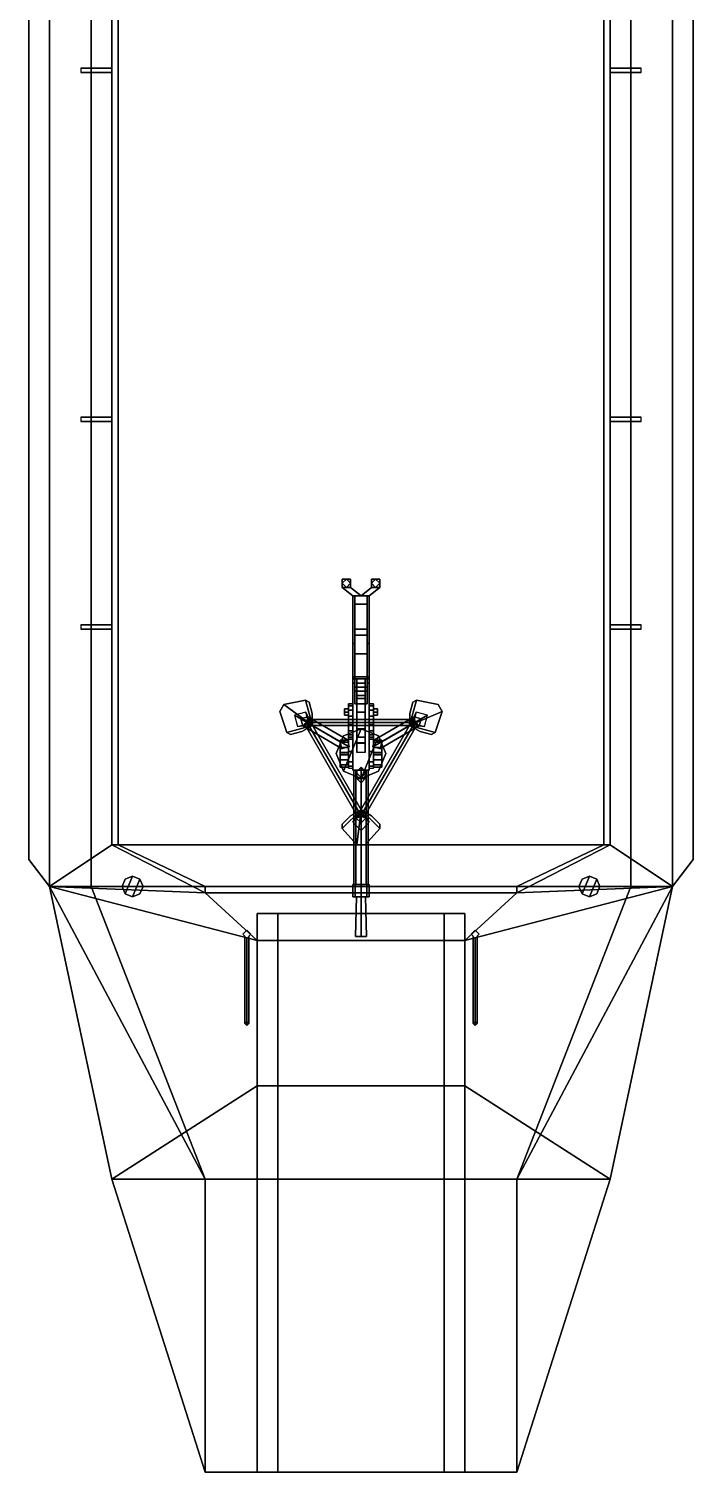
# Model space of a CAD drawing. Header units: millimetres. Extents: x -1.6 to 3, y -7.2 to 14.
# Drawn here: x -1.6 to 1.6, y -7.25 to -0.3 of the extents above; entities that cross this region are included whole.
import ezdxf

# ---------------------------------------------------------------- set-up
doc = ezdxf.new("R2010")
doc.units = ezdxf.units.MM
for name, color, linetype in [('gun', 1, 'Continuous'), ('ladder', 6, 'Continuous'), ('turret', 2, 'Continuous')]:
    doc.layers.add(name, color=color, linetype=linetype)

msp = doc.modelspace()

# ---------------------------------------------------------------- linework, layer by layer
for points in [[(-1.5, 7.25), (-1.5, -4.43), (-1.5, -4.43, 0.4), (-1.5, 6.5, 0.4)], [(-1.3, 7.1, -0.55), (-1.3, -4.43, -0.55), (-1.5, -4.43), (-1.5, 7.25)], [(-1.5, 6.5, 0.6), (-1.5, -4.43, 0.6), (-1.5, -4.43, 1), (-1.5, 7.25, 1)], [(1.5, -4.43), (1.3, -4.43, -0.55), (1.3, 7.1, -0.55), (1.5, 7.25)], [(1.5, -4.43, 1), (1.5, -4.43, 0.6), (1.5, 6.5, 0.6), (1.5, 7.25, 1)], [(1.5, -4.43, 0.4), (1.5, -4.43), (1.5, 7.25), (1.5, 6.5, 0.4)], [(1.3, 7.1, -0.55), (1.3, -4.43, -0.55), (-1.3, -4.43, -0.55), (-1.3, 7.1, -0.55)], [(-1.6, -4.3, 0.4), (-1.6, 6.4, 0.4), (-1.5, 6.5, 0.4), (-1.5, -4.43, 0.4)], [(-1.5, -4.43, 0.6), (-1.5, 6.5, 0.6), (-1.6, 6.4, 0.6), (-1.6, -4.3, 0.6)], [(1.6, -4.3, 0.6), (1.6, 6.4, 0.6), (1.5, 6.5, 0.6), (1.5, -4.43, 0.6)], [(1.5, -4.43, 0.4), (1.5, 6.5, 0.4), (1.6, 6.4, 0.4), (1.6, -4.3, 0.4)], [(-1.6, 6.4, 0.6), (-1.6, 6.4, 0.4), (-1.6, -4.3, 0.4), (-1.6, -4.3, 0.6)], [(1.6, 6.4, 0.4), (1.6, 6.4, 0.6), (1.6, -4.3, 0.6), (1.6, -4.3, 0.4)], [(-1.5, 4.15, 1), (-1.5, -4.43, 1), (-1.2, -4.23, 1), (-1.2, 4.15, 1)], [(-1.2, 4.15, 1.2), (-1.2, -4.23, 1.2), (-1.17, -4.23, 1.2), (-1.17, 4.15, 1.2)], [(-1.2, 4.15, 1), (-1.2, -4.23, 1), (-1.2, -4.23, 1.2), (-1.2, 4.15, 1.2)], [(-1.17, -4.23, 1.2), (-1.17, -4.23, 0.05), (-1.17, 4.15, 0.05), (-1.17, 4.15, 1.2)], [(-1.17, -4.23, 0.05), (1.17, -4.23, 0.05), (1.17, 4.15, 0.05), (-1.17, 4.15, 0.05)], [(1.17, 4.15, 1.2), (1.17, -4.23, 1.2), (1.2, -4.23, 1.2), (1.2, 4.15, 1.2)], [(1.17, 4.15, 0.05), (1.17, -4.23, 0.05), (1.17, -4.23, 1.2), (1.17, 4.15, 1.2)], [(1.2, 4.15, 1), (1.2, -4.23, 1), (1.5, -4.43, 1), (1.5, 4.15, 1)], [(1.2, -4.23, 1.2), (1.2, -4.23, 1), (1.2, 4.15, 1), (1.2, 4.15, 1.2)], [(-1.2, -0.49, 1.16), (-1.2, -0.49, 1), (-1.35, -0.49, 1), (-1.2, -0.49, 1.16)], [(-1.2, -0.49, 1.16), (-1.35, -0.49, 1), (-1.35, -0.51, 1), (-1.2, -0.51, 1.16)], [(-1.2, -0.51, 1.16), (-1.35, -0.51, 1), (-1.2, -0.51, 1), (-1.2, -0.51, 1.16)], [(1.2, -0.51, 1.16), (1.35, -0.51, 1), (1.35, -0.49, 1), (1.2, -0.49, 1.16)], [(1.2, -0.49, 1.16), (1.35, -0.49, 1), (1.2, -0.49, 1), (1.2, -0.49, 1.16)], [(1.2, -0.51, 1.16), (1.2, -0.51, 1), (1.35, -0.51, 1), (1.2, -0.51, 1.16)], [(-1.2, -2.17, 1.16), (-1.35, -2.17, 1), (-1.35, -2.19, 1), (-1.2, -2.19, 1.16)], [(-1.2, -2.17, 1.16), (-1.2, -2.17, 1), (-1.35, -2.17, 1), (-1.2, -2.17, 1.16)], [(-1.2, -2.19, 1.16), (-1.35, -2.19, 1), (-1.2, -2.19, 1), (-1.2, -2.19, 1.16)], [(1.2, -2.17, 1.16), (1.35, -2.17, 1), (1.2, -2.17, 1), (1.2, -2.17, 1.16)], [(1.2, -2.19, 1.16), (1.35, -2.19, 1), (1.35, -2.17, 1), (1.2, -2.17, 1.16)], [(1.2, -2.19, 1.16), (1.2, -2.19, 1), (1.35, -2.19, 1), (1.2, -2.19, 1.16)], [(-1.2, -3.17, 1.16), (-1.35, -3.17, 1), (-1.35, -3.19, 1), (-1.2, -3.19, 1.16)], [(-1.2, -3.17, 1.16), (-1.2, -3.17, 1), (-1.35, -3.17, 1), (-1.2, -3.17, 1.16)], [(-1.2, -3.19, 1.16), (-1.35, -3.19, 1), (-1.2, -3.19, 1), (-1.2, -3.19, 1.16)], [(1.2, -3.17, 1.16), (1.35, -3.17, 1), (1.2, -3.17, 1), (1.2, -3.17, 1.16)], [(1.2, -3.19, 1.16), (1.35, -3.19, 1), (1.35, -3.17, 1), (1.2, -3.17, 1.16)], [(1.2, -3.19, 1.16), (1.2, -3.19, 1), (1.35, -3.19, 1), (1.2, -3.19, 1.16)], [(-0.3711, -3.5527, 0.07), (-0.2338, -3.655, 0.07), (-0.2668, -3.5321, 0.07), (-0.3711, -3.5527, 0.07)], [(-0.3711, -3.5527, 0.07), (-0.2668, -3.5321, 0.07), (-0.2668, -3.5321, 0.05), (-0.3711, -3.5527, 0.05)], [(-0.2668, -3.5321, 0.07), (-0.2494, -3.5421, 0.07), (-0.2494, -3.5421, 0.05), (-0.2668, -3.5321, 0.05)], [(-0.2338, -3.655, 0.07), (-0.2348, -3.5967, 0.07), (-0.2494, -3.5421, 0.07), (-0.2668, -3.5321, 0.07)], [(-0.2494, -3.5421, 0.07), (-0.2348, -3.5967, 0.07), (-0.2348, -3.5967, 0.05), (-0.2494, -3.5421, 0.05)], [(0.2668, -3.5321, 0.07), (0.2338, -3.655, 0.07), (0.3911, -3.5873, 0.07), (0.3711, -3.5527, 0.07)], [(0.2494, -3.5421, 0.07), (0.2348, -3.5967, 0.07), (0.2338, -3.655, 0.07), (0.2668, -3.5321, 0.07)], [(0.2494, -3.5421, 0.05), (0.2348, -3.5967, 0.05), (0.2348, -3.5967, 0.07), (0.2494, -3.5421, 0.07)], [(0.2668, -3.5321, 0.05), (0.2494, -3.5421, 0.05), (0.2494, -3.5421, 0.07), (0.2668, -3.5321, 0.07)], [(0.3711, -3.5527, 0.05), (0.2668, -3.5321, 0.05), (0.2668, -3.5321, 0.07), (0.3711, -3.5527, 0.07)], [(-0.3911, -3.5873, 0.07), (-0.3711, -3.5527, 0.07), (-0.3711, -3.5527, 0.05), (-0.3911, -3.5873, 0.05)], [(-0.3568, -3.6879, 0.07), (-0.2338, -3.655, 0.07), (-0.3711, -3.5527, 0.07), (-0.3911, -3.5873, 0.07)], [(-0.3911, -3.5873, 0.05), (-0.3568, -3.6879, 0.05), (-0.3568, -3.6879, 0.07), (-0.3911, -3.5873, 0.07)], [(-0.2894, -3.6229, 0.1665), (-0.256, -3.6133, 0.16), (-0.2658, -3.5904, 0.07), (-0.3204, -3.605, 0.07)], [(-0.281, -3.6567, 0.16), (-0.2894, -3.6229, 0.1665), (-0.3204, -3.605, 0.07), (-0.3058, -3.6596, 0.07)], [(-0.256, -3.6133, 0.16), (-0.2894, -3.6229, 0.1665), (-0.0996, -3.7325, 0.83), (-0.0654, -3.7233, 0.83)], [(-0.256, -3.6133, 0.16), (-0.2476, -3.6471, 0.1535), (-0.2511, -3.645, 0.07), (-0.2658, -3.5904, 0.07)], [(-0.2476, -3.6471, 0.1535), (-0.256, -3.6133, 0.16), (-0.0654, -3.7233, 0.83), (-0.0563, -3.7575, 0.83)], [(-0.2338, -3.655, 0.05), (-0.2348, -3.5967, 0.05), (-0.2348, -3.5967, 0.07), (-0.2338, -3.655, 0.07)], [(0.256, -3.6133, 0.16), (0.2476, -3.6471, 0.1535), (0.0563, -3.7575, 0.83), (0.0654, -3.7233, 0.83)], [(0.2894, -3.6229, 0.1665), (0.256, -3.6133, 0.16), (0.0654, -3.7233, 0.83), (0.0996, -3.7325, 0.83)], [(0.3911, -3.5873, 0.07), (0.2338, -3.655, 0.07), (0.3568, -3.6879, 0.07), (0.3911, -3.5873, 0.07)], [(0.2338, -3.655, 0.07), (0.2348, -3.5967, 0.07), (0.2348, -3.5967, 0.05), (0.2338, -3.655, 0.05)], [(0.2476, -3.6471, 0.1535), (0.256, -3.6133, 0.16), (0.2658, -3.5904, 0.07), (0.2511, -3.645, 0.07)], [(0.256, -3.6133, 0.16), (0.2894, -3.6229, 0.1665), (0.3204, -3.605, 0.07), (0.2658, -3.5904, 0.07)], [(0.2894, -3.6229, 0.1665), (0.281, -3.6567, 0.16), (0.3058, -3.6596, 0.07), (0.3204, -3.605, 0.07)], [(0.3911, -3.5873, 0.07), (0.3568, -3.6879, 0.07), (0.3568, -3.6879, 0.05), (0.3911, -3.5873, 0.05)], [(0.3711, -3.5527, 0.07), (0.3911, -3.5873, 0.07), (0.3911, -3.5873, 0.05), (0.3711, -3.5527, 0.05)], [(-0.3394, -3.6979, 0.07), (-0.2848, -3.6833, 0.07), (-0.2338, -3.655, 0.07), (-0.3568, -3.6879, 0.07)], [(-0.3394, -3.6979, 0.05), (-0.2848, -3.6833, 0.05), (-0.2848, -3.6833, 0.07), (-0.3394, -3.6979, 0.07)], [(-0.2476, -3.6471, 0.1535), (-0.281, -3.6567, 0.16), (-0.3058, -3.6596, 0.07), (-0.2511, -3.645, 0.07)], [(-0.2894, -3.6229, 0.1665), (-0.281, -3.6567, 0.16), (-0.0904, -3.7667, 0.83), (-0.0996, -3.7325, 0.83)], [(-0.2338, -3.655, 0.07), (-0.2848, -3.6833, 0.07), (-0.2848, -3.6833, 0.05), (-0.2338, -3.655, 0.05)], [(-0.281, -3.6567, 0.16), (-0.2476, -3.6471, 0.1535), (-0.0563, -3.7575, 0.83), (-0.0904, -3.7667, 0.83)], [(0.0001, -4.0902, 0.155), (-0.0129, -4.0977, 0.17), (-0.2729, -3.6473, 0.17), (-0.2599, -3.6398, 0.155)], [(-0.0129, -4.0977, 0.17), (0.0001, -4.0902, 0.185), (-0.2599, -3.6398, 0.185), (-0.2729, -3.6473, 0.17)], [(-0.26, -3.625, 0.17), (-0.26, -3.64, 0.185), (0.26, -3.64, 0.185), (0.26, -3.625, 0.17)], [(-0.26, -3.64, 0.155), (-0.26, -3.625, 0.17), (0.26, -3.625, 0.17), (0.26, -3.64, 0.155)], [(-0.26, -3.64, 0.185), (-0.26, -3.655, 0.17), (0.26, -3.655, 0.17), (0.26, -3.64, 0.185)], [(-0.26, -3.655, 0.17), (-0.26, -3.64, 0.155), (0.26, -3.64, 0.155), (0.26, -3.655, 0.17)], [(0.0131, -4.0827, 0.17), (0.0001, -4.0902, 0.155), (-0.2599, -3.6398, 0.155), (-0.2469, -3.6323, 0.17)], [(0.0001, -4.0902, 0.185), (0.0131, -4.0827, 0.17), (-0.2469, -3.6323, 0.17), (-0.2599, -3.6398, 0.185)], [(0.2469, -3.6323, 0.17), (0.2599, -3.6398, 0.155), (-0.0001, -4.0902, 0.155), (-0.0131, -4.0827, 0.17)], [(0.2599, -3.6398, 0.185), (0.2469, -3.6323, 0.17), (-0.0131, -4.0827, 0.17), (-0.0001, -4.0902, 0.185)], [(0.2599, -3.6398, 0.155), (0.2729, -3.6473, 0.17), (0.0129, -4.0977, 0.17), (-0.0001, -4.0902, 0.155)], [(0.2729, -3.6473, 0.17), (0.2599, -3.6398, 0.185), (-0.0001, -4.0902, 0.185), (0.0129, -4.0977, 0.17)], [(0.2476, -3.6471, 0.1535), (0.281, -3.6567, 0.16), (0.0904, -3.7667, 0.83), (0.0563, -3.7575, 0.83)], [(0.281, -3.6567, 0.16), (0.2894, -3.6229, 0.1665), (0.0996, -3.7325, 0.83), (0.0904, -3.7667, 0.83)], [(0.2338, -3.655, 0.05), (0.2848, -3.6833, 0.05), (0.2848, -3.6833, 0.07), (0.2338, -3.655, 0.07)], [(0.2338, -3.655, 0.07), (0.2848, -3.6833, 0.07), (0.3394, -3.6979, 0.07), (0.3568, -3.6879, 0.07)], [(0.281, -3.6567, 0.16), (0.2476, -3.6471, 0.1535), (0.2511, -3.645, 0.07), (0.3058, -3.6596, 0.07)], [(0.3394, -3.6979, 0.07), (0.2848, -3.6833, 0.07), (0.2848, -3.6833, 0.05), (0.3394, -3.6979, 0.05)], [(-0.3568, -3.6879, 0.05), (-0.3394, -3.6979, 0.05), (-0.3394, -3.6979, 0.07), (-0.3568, -3.6879, 0.07)], [(0.3568, -3.6879, 0.07), (0.3394, -3.6979, 0.07), (0.3394, -3.6979, 0.05), (0.3568, -3.6879, 0.05)], [(0, -4.0759, 0.1535), (-0.025, -4.1, 0.16), (-0.025, -3.88, 0.83), (0, -3.855, 0.83)], [(-0.025, -4.1, 0.16), (0, -4.1241, 0.1665), (0, -3.905, 0.83), (-0.025, -3.88, 0.83)], [(0.025, -4.1, 0.16), (0, -4.0759, 0.1535), (0, -3.855, 0.83), (0.025, -3.88, 0.83)], [(0, -4.1241, 0.1665), (0.025, -4.1, 0.16), (0.025, -3.88, 0.83), (0, -3.905, 0.83)], [(0, -4.06, 0.07), (-0.05, -4.09, 0.07), (-0.09, -4.13, 0.07), (-0.09, -4.15, 0.07)], [(-0.02, -4.23, 0.07), (0, -4.06, 0.07), (-0.09, -4.15, 0.07), (-0.02, -4.23, 0.07)], [(-0.09, -4.13, 0.07), (-0.05, -4.09, 0.07), (-0.05, -4.09, 0.05), (-0.09, -4.13, 0.05)], [(0, -4.06, 0.05), (-0.05, -4.09, 0.05), (-0.05, -4.09, 0.07), (0, -4.06, 0.07)], [(-0.025, -4.1, 0.16), (0, -4.0759, 0.1535), (0, -4.08, 0.07), (-0.04, -4.12, 0.07)], [(0, -4.1241, 0.1665), (-0.025, -4.1, 0.16), (-0.04, -4.12, 0.07), (0, -4.16, 0.07)], [(0.09, -4.15, 0.07), (0, -4.06, 0.07), (-0.02, -4.23, 0.07), (0.02, -4.23, 0.07)], [(0.09, -4.13, 0.07), (0.05, -4.09, 0.07), (0, -4.06, 0.07), (0.09, -4.15, 0.07)], [(0, -4.06, 0.07), (0.05, -4.09, 0.07), (0.05, -4.09, 0.05), (0, -4.06, 0.05)], [(0, -4.0759, 0.1535), (0.025, -4.1, 0.16), (0.04, -4.12, 0.07), (0, -4.08, 0.07)], [(0.025, -4.1, 0.16), (0, -4.1241, 0.1665), (0, -4.16, 0.07), (0.04, -4.12, 0.07)], [(0.09, -4.13, 0.05), (0.05, -4.09, 0.05), (0.05, -4.09, 0.07), (0.09, -4.13, 0.07)], [(-0.09, -4.15, 0.07), (-0.09, -4.13, 0.07), (-0.09, -4.13, 0.05), (-0.09, -4.15, 0.05)], [(-0.02, -4.23, 0.07), (-0.09, -4.15, 0.07), (-0.09, -4.15, 0.05), (-0.02, -4.23, 0.05)], [(0.02, -4.23, 0.05), (0.09, -4.15, 0.05), (0.09, -4.15, 0.07), (0.02, -4.23, 0.07)], [(0.09, -4.15, 0.05), (0.09, -4.13, 0.05), (0.09, -4.13, 0.07), (0.09, -4.15, 0.07)], [(-0.75, -4.46, 1), (-0.75, -4.46, 1), (-1.2, -4.23, 1), (-1.5, -4.43, 1)], [(-1.2, -4.23, 1.2), (-0.75, -4.46, 1.2), (-0.75, -4.43, 1.2), (-1.17, -4.23, 1.2)], [(-1.2, -4.23, 1), (-0.75, -4.46, 1), (-0.75, -4.46, 1.2), (-1.2, -4.23, 1.2)], [(-0.75, -4.43, 1.2), (-0.75, -4.43, 0.05), (-1.17, -4.23, 0.05), (-1.17, -4.23, 1.2)], [(-0.75, -4.43, 0.05), (0.75, -4.43, 0.05), (1.17, -4.23, 0.05), (-1.17, -4.23, 0.05)], [(0.02, -4.23, 0.07), (-0.02, -4.23, 0.07), (-0.02, -4.23, 0.05), (0.02, -4.23, 0.05)], [(0.75, -4.46, 1.2), (1.2, -4.23, 1.2), (1.17, -4.23, 1.2), (0.75, -4.43, 1.2)], [(1.17, -4.23, 1.2), (1.17, -4.23, 0.05), (0.75, -4.43, 0.05), (0.75, -4.43, 1.2)], [(0.75, -4.46, 1), (1.2, -4.23, 1), (1.2, -4.23, 1.2), (0.75, -4.46, 1.2)], [(0.75, -4.46, 1), (0.75, -4.46, 1), (1.5, -4.43, 1), (1.2, -4.23, 1)], [(-1.6, -4.3, 0.6), (-1.6, -4.3, 0.4), (-1.5, -4.43, 0.4), (-1.5, -4.43, 0.6)], [(1.6, -4.3, 0.4), (1.6, -4.3, 0.6), (1.5, -4.43, 0.6), (1.5, -4.43, 0.4)], [(-1.5, -4.43), (-1.2, -5.84, 0.9), (-1.2, -5.84, 0.9), (-1.5, -4.43, 0.9)], [(-1.5, -4.43, 0.9), (-1.2, -5.84, 0.9), (-1.2, -5.84, 1), (-1.5, -4.43, 1)], [(-1.5, -4.43), (-1.3, -4.43, -0.55), (-1.3, -4.43, -0.55), (-0.75, -5.84)], [(-1.5, -4.43), (-0.75, -5.84), (-0.75, -5.84), (-1.2, -5.84, 0.9)], [(-1.5, -4.43, 1), (-1.2, -5.84, 1), (-0.5, -5.39, 1), (-0.5, -4.69, 1)], [(-0.5, -4.69, 1), (-0.5, -4.69, 1), (-0.75, -4.46, 1), (-1.5, -4.43, 1)], [(-0.75, -5.84), (-1.3, -4.43, -0.55), (1.3, -4.43, -0.55), (0.75, -5.84)], [(-1.1354, -4.4654, 1.2), (-1.1, -4.38, 1.2), (-1.1354, -4.3946, 1.2), (-1.15, -4.43, 1.2)], [(-1.1354, -4.3946, 1), (-1.15, -4.43, 1), (-1.15, -4.43, 1.2), (-1.1354, -4.3946, 1.2)], [(-1.15, -4.43, 1), (-1.1354, -4.4654, 1), (-1.1354, -4.4654, 1.2), (-1.15, -4.43, 1.2)], [(-1.1, -4.48, 1.2), (-1.0646, -4.3946, 1.2), (-1.1, -4.38, 1.2), (-1.1354, -4.4654, 1.2)], [(-1.1, -4.38, 1), (-1.1354, -4.3946, 1), (-1.1354, -4.3946, 1.2), (-1.1, -4.38, 1.2)], [(-1.0646, -4.3946, 1), (-1.1, -4.38, 1), (-1.1, -4.38, 1.2), (-1.0646, -4.3946, 1.2)], [(-1.0646, -4.4654, 1.2), (-1.05, -4.43, 1.2), (-1.0646, -4.3946, 1.2), (-1.1, -4.48, 1.2)], [(-1.05, -4.43, 1), (-1.0646, -4.3946, 1), (-1.0646, -4.3946, 1.2), (-1.05, -4.43, 1.2)], [(-1.0646, -4.4654, 1), (-1.05, -4.43, 1), (-1.05, -4.43, 1.2), (-1.0646, -4.4654, 1.2)], [(0.75, -4.43, 1.2), (0.75, -4.43, 0.05), (-0.75, -4.43, 0.05), (-0.75, -4.43, 1.2)], [(-0.75, -4.46, 1.2), (0.75, -4.46, 1.2), (0.75, -4.43, 1.2), (-0.75, -4.43, 1.2)], [(0.5, -5.39, 1), (1.2, -5.84, 1), (1.5, -4.43, 1), (0.5, -4.69, 1)], [(0.5, -4.69, 1), (0.5, -4.69, 1), (1.5, -4.43, 1), (0.75, -4.46, 1)], [(1.3, -4.43, -0.55), (1.3, -4.43, -0.55), (1.5, -4.43), (0.75, -5.84)], [(1.2, -5.84, 0.9), (1.2, -5.84, 0.9), (0.75, -5.84), (1.5, -4.43)], [(1.0646, -4.4654, 1.2), (1.1, -4.38, 1.2), (1.0646, -4.3946, 1.2), (1.05, -4.43, 1.2)], [(1.0646, -4.3946, 1), (1.05, -4.43, 1), (1.05, -4.43, 1.2), (1.0646, -4.3946, 1.2)], [(1.05, -4.43, 1), (1.0646, -4.4654, 1), (1.0646, -4.4654, 1.2), (1.05, -4.43, 1.2)], [(1.1, -4.38, 1), (1.0646, -4.3946, 1), (1.0646, -4.3946, 1.2), (1.1, -4.38, 1.2)], [(1.1, -4.48, 1.2), (1.1354, -4.3946, 1.2), (1.1, -4.38, 1.2), (1.0646, -4.4654, 1.2)], [(1.1354, -4.3946, 1), (1.1, -4.38, 1), (1.1, -4.38, 1.2), (1.1354, -4.3946, 1.2)], [(1.1354, -4.4654, 1.2), (1.15, -4.43, 1.2), (1.1354, -4.3946, 1.2), (1.1, -4.48, 1.2)], [(1.15, -4.43, 1), (1.1354, -4.3946, 1), (1.1354, -4.3946, 1.2), (1.15, -4.43, 1.2)], [(1.1354, -4.4654, 1), (1.15, -4.43, 1), (1.15, -4.43, 1.2), (1.1354, -4.4654, 1.2)], [(1.2, -5.84, 0.9), (1.2, -5.84, 0.9), (1.5, -4.43), (1.5, -4.43, 0.9)], [(1.2, -5.84, 1), (1.2, -5.84, 0.9), (1.5, -4.43, 0.9), (1.5, -4.43, 1)], [(-1.1354, -4.4654, 1), (-1.1, -4.48, 1), (-1.1, -4.48, 1.2), (-1.1354, -4.4654, 1.2)], [(-1.1, -4.48, 1), (-1.0646, -4.4654, 1), (-1.0646, -4.4654, 1.2), (-1.1, -4.48, 1.2)], [(-0.75, -4.46, 1), (0.75, -4.46, 1), (0.75, -4.46, 1.2), (-0.75, -4.46, 1.2)], [(-0.5, -4.69, 1), (0.5, -4.69, 1), (0.75, -4.46, 1), (-0.75, -4.46, 1)], [(1.0646, -4.4654, 1), (1.1, -4.48, 1), (1.1, -4.48, 1.2), (1.0646, -4.4654, 1.2)], [(1.1, -4.48, 1), (1.1354, -4.4654, 1), (1.1354, -4.4654, 1.2), (1.1, -4.48, 1.2)], [(-0.55, -4.64, 1), (-0.57, -4.66, 1), (-0.57, -4.66, 2), (-0.55, -4.64, 2)], [(-0.55, -4.68, 2), (-0.53, -4.66, 2), (-0.55, -4.64, 2), (-0.57, -4.66, 2)], [(-0.53, -4.66, 1), (-0.55, -4.64, 1), (-0.55, -4.64, 2), (-0.53, -4.66, 2)], [(0.55, -4.64, 1), (0.53, -4.66, 1), (0.53, -4.66, 2), (0.55, -4.64, 2)], [(0.55, -4.68, 2), (0.57, -4.66, 2), (0.55, -4.64, 2), (0.53, -4.66, 2)], [(0.57, -4.66, 1), (0.55, -4.64, 1), (0.55, -4.64, 2), (0.57, -4.66, 2)], [(-0.57, -4.66, 1), (-0.55, -4.68, 1), (-0.55, -4.68, 2), (-0.57, -4.66, 2)], [(-0.56, -5.09, 1), (-0.55, -5.1, 1), (-0.55, -4.68, 1.99), (-0.56, -4.67, 1.98)], [(-0.55, -5.08, 1), (-0.56, -5.09, 1), (-0.56, -4.67, 1.98), (-0.55, -4.68, 1.97)], [(-0.55, -4.68, 1), (-0.53, -4.66, 1), (-0.53, -4.66, 2), (-0.55, -4.68, 2)], [(-0.55, -5.1, 1), (-0.54, -5.09, 1), (-0.54, -4.67, 1.98), (-0.55, -4.68, 1.99)], [(-0.54, -5.09, 1), (-0.55, -5.08, 1), (-0.55, -4.68, 1.97), (-0.54, -4.67, 1.98)], [(-0.5, -4.69, 1), (-0.5, -5.39, 1), (-0.5, -5.39, 1.05), (-0.5, -4.69, 1.05)], [(-0.5, -4.69, 1.05), (-0.5, -5.39, 1.05), (0.5, -5.39, 1.05), (0.5, -4.69, 1.05)], [(0.5, -4.69, 1.05), (0.5, -4.69, 1), (-0.5, -4.69, 1), (-0.5, -4.69, 1.05)], [(0.5, -5.39, 1.05), (0.5, -5.39, 1), (0.5, -4.69, 1), (0.5, -4.69, 1.05)], [(0.53, -4.66, 1), (0.55, -4.68, 1), (0.55, -4.68, 2), (0.53, -4.66, 2)], [(0.55, -5.08, 1), (0.54, -5.09, 1), (0.54, -4.67, 1.98), (0.55, -4.68, 1.97)], [(0.54, -5.09, 1), (0.55, -5.1, 1), (0.55, -4.68, 1.99), (0.54, -4.67, 1.98)], [(0.55, -4.68, 1), (0.57, -4.66, 1), (0.57, -4.66, 2), (0.55, -4.68, 2)], [(0.56, -5.09, 1), (0.55, -5.08, 1), (0.55, -4.68, 1.97), (0.56, -4.67, 1.98)], [(0.55, -5.1, 1), (0.56, -5.09, 1), (0.56, -4.67, 1.98), (0.55, -4.68, 1.99)], [(-0.5, -5.39, 1), (-1.2, -5.84, 1), (1.2, -5.84, 1), (0.5, -5.39, 1)], [(-0.5, -5.39, 1.05), (-0.5, -5.39, 1), (0.5, -5.39, 1), (0.5, -5.39, 1.05)], [(-1.2, -5.84, 0.9), (-0.75, -5.84), (-0.75, -5.84), (-0.75, -7.25, 0.9)], [(-1.2, -5.84, 1), (-1.2, -5.84, 0.9), (-0.75, -7.25, 0.9), (-0.75, -7.25, 1)], [(0.75, -7.25, 1), (1.2, -5.84, 1), (-1.2, -5.84, 1), (-0.75, -7.25, 1)], [(-0.75, -7.25, 0.9), (-0.75, -5.84), (0.75, -5.84), (0.75, -7.25, 0.9)], [(0.75, -5.84), (0.75, -5.84), (1.2, -5.84, 0.9), (0.75, -7.25, 0.9)], [(0.75, -7.25, 0.9), (1.2, -5.84, 0.9), (1.2, -5.84, 1), (0.75, -7.25, 1)], [(-0.75, -7.25, 1), (-0.75, -7.25, 0.9), (0.75, -7.25, 0.9), (0.75, -7.25, 1)]]:
    msp.add_3dface(points)
at = {"layer": 'gun'}
for points in [[(-0.09, -2.99, 1.46), (-0.09, -2.95, 1.46), (-0.05, -2.95, 1.46), (-0.05, -2.99, 1.46)], [(-0.09, -2.95, 1.46), (-0.09, -2.95, 1.47), (-0.05, -2.95, 1.47), (-0.05, -2.95, 1.46)], [(-0.09, -2.99, 1.47), (-0.09, -2.95, 1.47), (-0.09, -2.95, 1.46), (-0.09, -2.99, 1.46)], [(-0.05, -2.99, 1.47), (-0.05, -2.95, 1.47), (-0.09, -2.95, 1.47), (-0.09, -2.99, 1.47)], [(-0.09, -2.95, 1.59), (-0.09, -2.95, 1.6), (-0.05, -2.95, 1.6), (-0.05, -2.95, 1.59)], [(-0.09, -2.99, 1.6), (-0.09, -2.95, 1.6), (-0.09, -2.95, 1.59), (-0.09, -2.99, 1.59)], [(-0.05, -2.99, 1.6), (-0.05, -2.95, 1.6), (-0.09, -2.95, 1.6), (-0.09, -2.99, 1.6)], [(-0.09, -2.99, 1.59), (-0.09, -2.95, 1.59), (-0.05, -2.95, 1.59), (-0.05, -2.99, 1.59)], [(-0.07, -2.95, 1.47), (-0.09, -2.97, 1.47), (-0.09, -2.97, 1.59), (-0.07, -2.95, 1.59)], [(-0.09, -2.97, 1.47), (-0.07, -2.99, 1.47), (-0.07, -2.99, 1.59), (-0.09, -2.97, 1.59)], [(-0.05, -2.97, 1.47), (-0.07, -2.95, 1.47), (-0.07, -2.95, 1.59), (-0.05, -2.97, 1.59)], [(-0.07, -2.99, 1.47), (-0.05, -2.97, 1.47), (-0.05, -2.97, 1.59), (-0.07, -2.99, 1.59)], [(-0.05, -2.95, 1.46), (-0.05, -2.95, 1.47), (-0.05, -2.99, 1.47), (-0.05, -2.99, 1.46)], [(-0.05, -2.95, 1.59), (-0.05, -2.95, 1.6), (-0.05, -2.99, 1.6), (-0.05, -2.99, 1.59)], [(0.07, -2.95, 1.47), (0.05, -2.97, 1.47), (0.05, -2.97, 1.59), (0.07, -2.95, 1.59)], [(0.09, -2.95, 1.6), (0.09, -2.95, 1.59), (0.05, -2.95, 1.59), (0.05, -2.95, 1.6)], [(0.05, -2.95, 1.6), (0.05, -2.95, 1.59), (0.05, -2.99, 1.59), (0.05, -2.99, 1.6)], [(0.05, -2.99, 1.59), (0.05, -2.95, 1.59), (0.09, -2.95, 1.59), (0.09, -2.99, 1.59)], [(0.09, -2.99, 1.6), (0.09, -2.95, 1.6), (0.05, -2.95, 1.6), (0.05, -2.99, 1.6)], [(0.09, -2.99, 1.47), (0.09, -2.95, 1.47), (0.05, -2.95, 1.47), (0.05, -2.99, 1.47)], [(0.05, -2.95, 1.47), (0.05, -2.95, 1.46), (0.05, -2.99, 1.46), (0.05, -2.99, 1.47)], [(0.09, -2.95, 1.47), (0.09, -2.95, 1.46), (0.05, -2.95, 1.46), (0.05, -2.95, 1.47)], [(0.05, -2.99, 1.46), (0.05, -2.95, 1.46), (0.09, -2.95, 1.46), (0.09, -2.99, 1.46)], [(0.05, -2.97, 1.47), (0.07, -2.99, 1.47), (0.07, -2.99, 1.59), (0.05, -2.97, 1.59)], [(0.09, -2.97, 1.47), (0.07, -2.95, 1.47), (0.07, -2.95, 1.59), (0.09, -2.97, 1.59)], [(0.07, -2.99, 1.47), (0.09, -2.97, 1.47), (0.09, -2.97, 1.59), (0.07, -2.99, 1.59)], [(0.09, -2.99, 1.59), (0.09, -2.95, 1.59), (0.09, -2.95, 1.6), (0.09, -2.99, 1.6)], [(0.09, -2.99, 1.46), (0.09, -2.95, 1.46), (0.09, -2.95, 1.47), (0.09, -2.99, 1.47)], [(-0.04, -3.03, 1.46), (-0.09, -2.99, 1.46), (-0.05, -2.99, 1.46), (0, -3.03, 1.46)], [(-0.04, -3.03, 1.47), (-0.09, -2.99, 1.47), (-0.09, -2.99, 1.46), (-0.04, -3.03, 1.46)], [(0, -3.03, 1.47), (-0.05, -2.99, 1.47), (-0.09, -2.99, 1.47), (-0.04, -3.03, 1.47)], [(-0.04, -3.03, 1.6), (-0.09, -2.99, 1.6), (-0.09, -2.99, 1.59), (-0.04, -3.03, 1.59)], [(0, -3.03, 1.6), (-0.05, -2.99, 1.6), (-0.09, -2.99, 1.6), (-0.04, -3.03, 1.6)], [(-0.04, -3.03, 1.59), (-0.09, -2.99, 1.59), (-0.05, -2.99, 1.59), (0, -3.03, 1.59)], [(-0.05, -2.99, 1.46), (-0.05, -2.99, 1.47), (0, -3.03, 1.47), (0, -3.03, 1.46)], [(-0.05, -2.99, 1.59), (-0.05, -2.99, 1.6), (0, -3.03, 1.6), (0, -3.03, 1.59)], [(-0.04, -3.03, 1.58), (-0.04, -3.43, 1.46), (-0.04, -3.87, 1.46), (-0.04, -3.87, 1.58)], [(0.04, -3.87, 1.58), (0.04, -3.03, 1.58), (-0.04, -3.03, 1.58), (-0.04, -3.87, 1.58)], [(-0.04, -3.03, 1.58), (-0.04, -3.03, 1.44), (-0.04, -3.42, 1.44), (-0.04, -3.43, 1.46)], [(0.04, -3.03, 1.58), (0.04, -3.03, 1.44), (-0.04, -3.03, 1.44), (-0.04, -3.03, 1.58)], [(-0.04, -3.42, 1.44), (-0.04, -3.03, 1.44), (0.04, -3.03, 1.44), (0.04, -3.42, 1.44)], [(-0.03, -3.26, 1.63), (-0.03, -3.03, 1.58), (-0.04, -3.03, 1.58), (-0.04, -3.26, 1.63)], [(-0.04, -3.26, 1.63), (-0.04, -3.03, 1.58), (-0.04, -3.45, 1.58), (-0.04, -3.45, 1.6)], [(-0.03, -3.45, 1.58), (-0.03, -3.03, 1.58), (-0.03, -3.26, 1.63), (-0.03, -3.45, 1.6)], [(0.03, -3.07, 1.6), (0.03, -3.03, 1.6), (-0.03, -3.03, 1.6), (-0.03, -3.07, 1.6)], [(0.03, -3.03, 1.59), (0.03, -3.03, 1.58), (-0.03, -3.03, 1.58), (-0.03, -3.03, 1.59)], [(-0.03, -3.03, 1.6), (-0.03, -3.03, 1.58), (-0.03, -3.07, 1.58), (-0.03, -3.07, 1.6)], [(0.04, -3.03, 1.6), (0.09, -2.99, 1.6), (0.05, -2.99, 1.6), (0, -3.03, 1.6)], [(0.05, -2.99, 1.6), (0.05, -2.99, 1.59), (0, -3.03, 1.59), (0, -3.03, 1.6)], [(0, -3.03, 1.59), (0.05, -2.99, 1.59), (0.09, -2.99, 1.59), (0.04, -3.03, 1.59)], [(0.04, -3.03, 1.47), (0.09, -2.99, 1.47), (0.05, -2.99, 1.47), (0, -3.03, 1.47)], [(0.05, -2.99, 1.47), (0.05, -2.99, 1.46), (0, -3.03, 1.46), (0, -3.03, 1.47)], [(0, -3.03, 1.46), (0.05, -2.99, 1.46), (0.09, -2.99, 1.46), (0.04, -3.03, 1.46)], [(0.03, -3.26, 1.63), (0.03, -3.03, 1.58), (0.03, -3.45, 1.58), (0.03, -3.45, 1.6)], [(0.04, -3.26, 1.63), (0.04, -3.03, 1.58), (0.03, -3.03, 1.58), (0.03, -3.26, 1.63)], [(0.03, -3.07, 1.58), (0.03, -3.03, 1.58), (0.03, -3.03, 1.6), (0.03, -3.07, 1.6)], [(0.04, -3.03, 1.59), (0.09, -2.99, 1.59), (0.09, -2.99, 1.6), (0.04, -3.03, 1.6)], [(0.04, -3.03, 1.46), (0.09, -2.99, 1.46), (0.09, -2.99, 1.47), (0.04, -3.03, 1.47)], [(0.04, -3.87, 1.46), (0.04, -3.43, 1.46), (0.04, -3.03, 1.58), (0.04, -3.87, 1.58)], [(0.04, -3.42, 1.44), (0.04, -3.03, 1.44), (0.04, -3.03, 1.58), (0.04, -3.43, 1.46)], [(0.04, -3.45, 1.58), (0.04, -3.03, 1.58), (0.04, -3.26, 1.63), (0.04, -3.45, 1.6)], [(-0.03, -3.07, 1.6), (-0.03, -3.07, 1.58), (0.03, -3.07, 1.58), (0.03, -3.07, 1.6)], [(-0.03, -3.19, 1.7), (-0.03, -3.19, 1.58), (-0.03, -3.47, 1.58), (-0.03, -3.47, 1.7)], [(0.03, -3.19, 1.7), (0.03, -3.19, 1.58), (-0.03, -3.19, 1.58), (-0.03, -3.19, 1.7)], [(-0.03, -3.22, 1.85), (-0.03, -3.19, 1.7), (-0.03, -3.47, 1.7), (-0.03, -3.49, 1.82)], [(0.03, -3.22, 1.85), (0.03, -3.19, 1.7), (-0.03, -3.19, 1.7), (-0.03, -3.22, 1.85)], [(0.03, -3.47, 1.58), (0.03, -3.19, 1.58), (0.03, -3.19, 1.7), (0.03, -3.47, 1.7)], [(0.03, -3.47, 1.7), (0.03, -3.19, 1.7), (0.03, -3.22, 1.85), (0.03, -3.49, 1.82)], [(-0.03, -3.45, 1.6), (-0.03, -3.26, 1.63), (-0.04, -3.26, 1.63), (-0.04, -3.45, 1.6)], [(-0.03, -3.31, 2.04), (-0.03, -3.22, 1.85), (-0.03, -3.49, 1.82), (-0.03, -3.55, 1.97)], [(0.03, -3.31, 2.04), (0.03, -3.22, 1.85), (-0.03, -3.22, 1.85), (-0.03, -3.31, 2.04)], [(0.03, -3.49, 1.82), (0.03, -3.22, 1.85), (0.03, -3.31, 2.04), (0.03, -3.55, 1.97)], [(0.04, -3.45, 1.6), (0.04, -3.26, 1.63), (0.03, -3.26, 1.63), (0.03, -3.45, 1.6)], [(0.03, -3.55, 1.97), (0.03, -3.31, 2.04), (-0.03, -3.31, 2.04), (-0.03, -3.55, 1.97)], [(-0.04, -3.43, 1.46), (-0.04, -3.42, 1.44), (0.04, -3.42, 1.44), (0.04, -3.43, 1.46)], [(-0.04, -3.87, 1.46), (-0.04, -3.43, 1.46), (0.04, -3.43, 1.46), (0.04, -3.87, 1.46)], [(-0.04, -3.45, 1.6), (-0.04, -3.45, 1.58), (-0.03, -3.45, 1.58), (-0.03, -3.45, 1.6)], [(-0.03, -3.47, 1.7), (-0.03, -3.47, 1.58), (0.03, -3.47, 1.58), (0.03, -3.47, 1.7)], [(-0.03, -3.49, 1.82), (-0.03, -3.47, 1.7), (0.03, -3.47, 1.7), (0.03, -3.49, 1.82)], [(-0.02, -3.5096, 1.356), (-0.02, -3.43, 1.41), (0.02, -3.43, 1.41), (0.02, -3.5096, 1.356)], [(-0.02, -3.43, 1.41), (-0.02, -3.45, 1.4298), (0.02, -3.45, 1.4298), (0.02, -3.43, 1.41)], [(-0.02, -3.5249, 1.3929), (-0.02, -3.45, 1.4298), (-0.02, -3.43, 1.41), (-0.02, -3.5096, 1.356)], [(-0.02, -3.45, 1.4298), (-0.02, -3.5249, 1.3929), (0.02, -3.5249, 1.3929), (0.02, -3.45, 1.4298)], [(0.02, -3.45, 1.4298), (0.02, -3.5249, 1.3929), (0.02, -3.5096, 1.356), (0.02, -3.43, 1.41)], [(0.03, -3.45, 1.6), (0.03, -3.45, 1.58), (0.04, -3.45, 1.58), (0.04, -3.45, 1.6)], [(-0.03, -3.55, 1.97), (-0.03, -3.49, 1.82), (0.03, -3.49, 1.82), (0.03, -3.55, 1.97)], [(-0.02, -3.59, 1.34), (-0.02, -3.5096, 1.356), (0.02, -3.5096, 1.356), (0.02, -3.59, 1.34)], [(-0.02, -3.59, 1.38), (-0.02, -3.5249, 1.3929), (-0.02, -3.5096, 1.356), (-0.02, -3.59, 1.34)], [(-0.02, -3.5249, 1.3929), (-0.02, -3.59, 1.38), (0.02, -3.59, 1.38), (0.02, -3.5249, 1.3929)], [(0.02, -3.5249, 1.3929), (0.02, -3.59, 1.38), (0.02, -3.59, 1.34), (0.02, -3.5096, 1.356)], [(-0.08, -3.575, 1.55), (-0.08, -3.59, 1.565), (-0.06, -3.59, 1.565), (-0.06, -3.575, 1.55)], [(-0.08, -3.59, 1.535), (-0.08, -3.575, 1.55), (-0.06, -3.575, 1.55), (-0.06, -3.59, 1.535)], [(-0.08, -3.59, 1.565), (-0.08, -3.605, 1.55), (-0.06, -3.605, 1.55), (-0.06, -3.59, 1.565)], [(-0.08, -3.605, 1.55), (-0.08, -3.59, 1.535), (-0.06, -3.59, 1.535), (-0.06, -3.605, 1.55)], [(-0.06, -3.59, 1.565), (-0.06, -3.605, 1.55), (-0.08, -3.605, 1.55), (-0.08, -3.59, 1.565)], [(-0.02, -3.6704, 1.356), (-0.02, -3.59, 1.34), (0.02, -3.59, 1.34), (0.02, -3.6704, 1.356)], [(-0.02, -3.59, 1.38), (-0.02, -3.6551, 1.3929), (0.02, -3.6551, 1.3929), (0.02, -3.59, 1.38)], [(-0.02, -3.6551, 1.3929), (-0.02, -3.59, 1.38), (-0.02, -3.59, 1.34), (-0.02, -3.6704, 1.356)], [(0.02, -3.59, 1.38), (0.02, -3.6551, 1.3929), (0.02, -3.6704, 1.356), (0.02, -3.59, 1.34)], [(0.06, -3.575, 1.55), (0.06, -3.59, 1.565), (0.08, -3.59, 1.565), (0.08, -3.575, 1.55)], [(0.06, -3.59, 1.535), (0.06, -3.575, 1.55), (0.08, -3.575, 1.55), (0.08, -3.59, 1.535)], [(0.06, -3.59, 1.565), (0.06, -3.605, 1.55), (0.08, -3.605, 1.55), (0.08, -3.59, 1.565)], [(0.06, -3.605, 1.55), (0.06, -3.59, 1.535), (0.08, -3.59, 1.535), (0.08, -3.605, 1.55)], [(0.08, -3.59, 1.565), (0.08, -3.605, 1.55), (0.08, -3.59, 1.535), (0.08, -3.575, 1.55)], [(-0.02, -3.6551, 1.3929), (-0.02, -3.7102, 1.4298), (0.02, -3.7102, 1.4298), (0.02, -3.6551, 1.3929)], [(-0.02, -3.7102, 1.4298), (-0.02, -3.6551, 1.3929), (-0.02, -3.6704, 1.356), (-0.02, -3.7385, 1.4015)], [(-0.02, -3.7385, 1.4015), (-0.02, -3.6704, 1.356), (0.02, -3.6704, 1.356), (0.02, -3.7385, 1.4015)], [(0.02, -3.6551, 1.3929), (0.02, -3.7102, 1.4298), (0.02, -3.7385, 1.4015), (0.02, -3.6704, 1.356)], [(-0.02, -3.7102, 1.4298), (-0.02, -3.74, 1.46), (0.02, -3.74, 1.46), (0.02, -3.7102, 1.4298)], [(-0.02, -3.74, 1.46), (-0.02, -3.7102, 1.4298), (-0.02, -3.7385, 1.4015), (-0.02, -3.784, 1.46)], [(-0.02, -3.784, 1.46), (-0.02, -3.7385, 1.4015), (0.02, -3.7385, 1.4015), (0.02, -3.784, 1.46)], [(0.02, -3.784, 1.46), (0.02, -3.7385, 1.4015), (0.02, -3.7102, 1.4298), (0.02, -3.74, 1.46)], [(-0.04, -3.87, 1.58), (-0.04, -3.87, 1.46), (0.04, -3.87, 1.46), (0.04, -3.87, 1.58)], [(-0.035, -4.42, 1.54), (-0.0247, -4.42, 1.5647), (-0.0247, -3.87, 1.5647), (-0.035, -3.87, 1.54)], [(-0.0247, -4.42, 1.5153), (-0.035, -4.42, 1.54), (-0.035, -3.87, 1.54), (-0.0247, -3.87, 1.5153)], [(-0.0247, -4.42, 1.5647), (0, -4.42, 1.575), (0, -3.87, 1.575), (-0.0247, -3.87, 1.5647)], [(0, -4.42, 1.505), (-0.0247, -4.42, 1.5153), (-0.0247, -3.87, 1.5153), (0, -3.87, 1.505)], [(-0.02, -3.91, 1.48), (0, -3.91, 1.5), (0, -3.87, 1.5), (-0.02, -3.87, 1.48)], [(0, -3.91, 1.46), (-0.02, -3.91, 1.48), (-0.02, -3.87, 1.48), (0, -3.87, 1.46)], [(0, -4.42, 1.575), (0.0247, -4.42, 1.5647), (0.0247, -3.87, 1.5647), (0, -3.87, 1.575)], [(0.0247, -4.42, 1.5153), (0, -4.42, 1.505), (0, -3.87, 1.505), (0.0247, -3.87, 1.5153)], [(0, -3.91, 1.5), (0.02, -3.91, 1.48), (0.02, -3.87, 1.48), (0, -3.87, 1.5)], [(0.02, -3.91, 1.48), (0, -3.91, 1.46), (0, -3.87, 1.46), (0.02, -3.87, 1.48)], [(0.0247, -4.42, 1.5647), (0.035, -4.42, 1.54), (0.035, -3.87, 1.54), (0.0247, -3.87, 1.5647)], [(0.035, -4.42, 1.54), (0.0247, -4.42, 1.5153), (0.0247, -3.87, 1.5153), (0.035, -3.87, 1.54)], [(-0.02, -3.91, 1.48), (0, -3.91, 1.46), (0, -3.93, 1.48)], [(0, -3.91, 1.5), (-0.02, -3.91, 1.48), (0, -3.93, 1.48)], [(0, -3.91, 1.46), (0.02, -3.91, 1.48), (0, -3.93, 1.48)], [(0.02, -3.91, 1.48), (0, -3.91, 1.5), (0, -3.93, 1.48)], [(-0.04, -4.48, 1.54), (-0.0283, -4.48, 1.5683), (-0.0283, -4.42, 1.5683), (-0.04, -4.42, 1.54)], [(-0.0283, -4.48, 1.5117), (-0.04, -4.48, 1.54), (-0.04, -4.42, 1.54), (-0.0283, -4.42, 1.5117)], [(-0.0283, -4.48, 1.5683), (0, -4.48, 1.58), (0, -4.42, 1.58), (-0.0283, -4.42, 1.5683)], [(0, -4.48, 1.5), (-0.0283, -4.48, 1.5117), (-0.0283, -4.42, 1.5117), (0, -4.42, 1.5)], [(0, -4.48, 1.58), (0.0283, -4.48, 1.5683), (0.0283, -4.42, 1.5683), (0, -4.42, 1.58)], [(0.0283, -4.48, 1.5117), (0, -4.48, 1.5), (0, -4.42, 1.5), (0.0283, -4.42, 1.5117)], [(0.0283, -4.48, 1.5683), (0.04, -4.48, 1.54), (0.04, -4.42, 1.54), (0.0283, -4.42, 1.5683)], [(0.04, -4.48, 1.54), (0.0283, -4.48, 1.5117), (0.0283, -4.42, 1.5117), (0.04, -4.42, 1.54)], [(-0.04, -4.48, 1.54), (0.0283, -4.48, 1.5117), (0.04, -4.48, 1.54), (-0.0283, -4.48, 1.5683)], [(-0.0283, -4.48, 1.5117), (0, -4.48, 1.5), (0.0283, -4.48, 1.5117), (-0.04, -4.48, 1.54)], [(-0.0283, -4.48, 1.5683), (0.04, -4.48, 1.54), (0.0283, -4.48, 1.5683), (0, -4.48, 1.58)], [(0, -4.48, 1.565), (-0.0217, -4.48, 1.5525), (-0.026, -4.67, 1.555), (0, -4.67, 1.57)], [(-0.0217, -4.48, 1.5525), (-0.0217, -4.48, 1.5275), (-0.026, -4.67, 1.525), (-0.026, -4.67, 1.555)], [(-0.0217, -4.48, 1.5275), (0, -4.48, 1.515), (0, -4.67, 1.51), (-0.026, -4.67, 1.525)], [(0, -4.48, 1.515), (0.0217, -4.48, 1.5275), (0.026, -4.67, 1.525), (0, -4.67, 1.51)], [(0.0217, -4.48, 1.5525), (0, -4.48, 1.565), (0, -4.67, 1.57), (0.026, -4.67, 1.555)], [(0.0217, -4.48, 1.5275), (0.0217, -4.48, 1.5525), (0.026, -4.67, 1.555), (0.026, -4.67, 1.525)], [(0.026, -4.67, 1.555), (0, -4.67, 1.57), (-0.026, -4.67, 1.555), (0.026, -4.67, 1.525)], [(0.026, -4.67, 1.525), (-0.026, -4.67, 1.555), (-0.026, -4.67, 1.525), (0, -4.67, 1.51)]]:
    msp.add_3dface(points, dxfattribs=at)
at = {"layer": 'ladder'}
for points in [[(-0.4, -4.56, 1.15), (-0.4, -4.56, 1.05), (-0.5, -4.56, 1.05), (-0.5, -4.56, 1.15)], [(-0.5, -4.56, 1.15), (-0.5, -4.56, 1.05), (-0.5, -7.25, 1.05), (-0.5, -7.25, 1.15)], [(-0.5, -7.25, 1.05), (-0.5, -4.56, 1.05), (-0.4, -4.56, 1.05), (-0.4, -7.25, 1.05)], [(-0.4, -7.25, 1.15), (-0.4, -4.56, 1.15), (-0.5, -4.56, 1.15), (-0.5, -7.25, 1.15)], [(-0.4, -7.25, 1.05), (-0.4, -4.56, 1.05), (-0.4, -4.56, 1.07), (-0.4, -7.25, 1.07)], [(0.4, -4.56, 1.13), (0.4, -4.56, 1.07), (-0.4, -4.56, 1.07), (-0.4, -4.56, 1.13)], [(-0.4, -7.25, 1.07), (-0.4, -4.56, 1.07), (0.4, -4.56, 1.07), (0.4, -7.25, 1.07)], [(0.4, -7.25, 1.13), (0.4, -4.56, 1.13), (-0.4, -4.56, 1.13), (-0.4, -7.25, 1.13)], [(-0.4, -7.25, 1.13), (-0.4, -4.56, 1.13), (-0.4, -4.56, 1.15), (-0.4, -7.25, 1.15)], [(0.5, -4.56, 1.15), (0.5, -4.56, 1.05), (0.4, -4.56, 1.05), (0.4, -4.56, 1.15)], [(0.4, -4.56, 1.15), (0.4, -4.56, 1.13), (0.4, -7.25, 1.13), (0.4, -7.25, 1.15)], [(0.4, -7.25, 1.05), (0.4, -4.56, 1.05), (0.5, -4.56, 1.05), (0.5, -7.25, 1.05)], [(0.5, -7.25, 1.15), (0.5, -4.56, 1.15), (0.4, -4.56, 1.15), (0.4, -7.25, 1.15)], [(0.4, -4.56, 1.07), (0.4, -4.56, 1.05), (0.4, -7.25, 1.05), (0.4, -7.25, 1.07)], [(0.5, -7.25, 1.05), (0.5, -4.56, 1.05), (0.5, -4.56, 1.15), (0.5, -7.25, 1.15)], [(-0.5, -7.25, 1.15), (-0.5, -7.25, 1.05), (-0.4, -7.25, 1.05), (-0.4, -7.25, 1.15)], [(-0.4, -7.25, 1.13), (-0.4, -7.25, 1.07), (0.4, -7.25, 1.07), (0.4, -7.25, 1.13)], [(0.4, -7.25, 1.15), (0.4, -7.25, 1.05), (0.5, -7.25, 1.05), (0.5, -7.25, 1.15)]]:
    msp.add_3dface(points, dxfattribs=at)
at = {"layer": 'turret'}
for points in [[(-0.04, -3.55, 1.51), (-0.04, -3.58, 1.47), (-0.06, -3.58, 1.47), (-0.06, -3.55, 1.51)], [(-0.06, -3.55, 1.51), (-0.06, -3.58, 1.47), (-0.06, -3.65, 1.56), (-0.06, -3.55, 1.56)], [(-0.04, -3.55, 1.56), (-0.04, -3.55, 1.51), (-0.06, -3.55, 1.51), (-0.06, -3.55, 1.56)], [(-0.06, -3.55, 1.56), (-0.06, -3.65, 1.56), (-0.06, -3.61, 1.58), (-0.06, -3.56, 1.58)], [(-0.04, -3.56, 1.58), (-0.04, -3.55, 1.56), (-0.06, -3.55, 1.56), (-0.06, -3.56, 1.58)], [(-0.06, -3.56, 1.58), (-0.06, -3.61, 1.58), (-0.04, -3.61, 1.58), (-0.04, -3.56, 1.58)], [(-0.06, -3.58, 1.47), (-0.06, -3.65, 1.47), (-0.06, -3.71, 1.54), (-0.06, -3.65, 1.56)], [(-0.04, -3.58, 1.47), (-0.04, -3.65, 1.47), (-0.06, -3.65, 1.47), (-0.06, -3.58, 1.47)], [(-0.06, -3.61, 1.58), (-0.06, -3.65, 1.56), (-0.04, -3.65, 1.56), (-0.04, -3.61, 1.58)], [(-0.04, -3.65, 1.56), (-0.04, -3.58, 1.47), (-0.04, -3.55, 1.51), (-0.04, -3.55, 1.56)], [(-0.04, -3.61, 1.58), (-0.04, -3.65, 1.56), (-0.04, -3.55, 1.56), (-0.04, -3.56, 1.58)], [(-0.04, -3.71, 1.54), (-0.04, -3.65, 1.47), (-0.04, -3.58, 1.47), (-0.04, -3.65, 1.56)], [(0.04, -3.55, 1.56), (0.04, -3.65, 1.56), (0.04, -3.61, 1.58), (0.04, -3.56, 1.58)], [(0.06, -3.56, 1.58), (0.06, -3.55, 1.56), (0.04, -3.55, 1.56), (0.04, -3.56, 1.58)], [(0.04, -3.55, 1.51), (0.04, -3.58, 1.47), (0.04, -3.65, 1.56), (0.04, -3.55, 1.56)], [(0.06, -3.55, 1.56), (0.06, -3.55, 1.51), (0.04, -3.55, 1.51), (0.04, -3.55, 1.56)], [(0.06, -3.55, 1.51), (0.06, -3.58, 1.47), (0.04, -3.58, 1.47), (0.04, -3.55, 1.51)], [(0.04, -3.56, 1.58), (0.04, -3.61, 1.58), (0.06, -3.61, 1.58), (0.06, -3.56, 1.58)], [(0.04, -3.58, 1.47), (0.04, -3.65, 1.47), (0.04, -3.71, 1.54), (0.04, -3.65, 1.56)], [(0.06, -3.58, 1.47), (0.06, -3.65, 1.47), (0.04, -3.65, 1.47), (0.04, -3.58, 1.47)], [(0.04, -3.61, 1.58), (0.04, -3.65, 1.56), (0.06, -3.65, 1.56), (0.06, -3.61, 1.58)], [(0.06, -3.61, 1.58), (0.06, -3.65, 1.56), (0.06, -3.55, 1.56), (0.06, -3.56, 1.58)], [(0.06, -3.65, 1.56), (0.06, -3.58, 1.47), (0.06, -3.55, 1.51), (0.06, -3.55, 1.56)], [(0.06, -3.71, 1.54), (0.06, -3.65, 1.47), (0.06, -3.58, 1.47), (0.06, -3.65, 1.56)], [(-0.0849, -3.8749, 0.88), (0, -3.67, 0.88), (-0.0849, -3.7051, 0.88), (-0.12, -3.79, 0.88)], [(0, -3.67, 0.83), (-0.0849, -3.7051, 0.83), (-0.0849, -3.7051, 0.88), (0, -3.67, 0.88)], [(0, -3.91, 0.88), (0.0849, -3.7051, 0.88), (0, -3.67, 0.88), (-0.0849, -3.8749, 0.88)], [(-0.04, -3.65, 1.47), (-0.04, -3.68, 1.45), (-0.06, -3.68, 1.45), (-0.06, -3.65, 1.47)], [(-0.06, -3.65, 1.47), (-0.06, -3.68, 1.45), (-0.06, -3.78, 1.5), (-0.06, -3.71, 1.54)], [(-0.06, -3.65, 1.56), (-0.06, -3.71, 1.54), (-0.04, -3.71, 1.54), (-0.04, -3.65, 1.56)], [(-0.06, -3.68, 1.45), (-0.06, -3.7, 1.43), (-0.06, -3.83, 1.43), (-0.06, -3.78, 1.5)], [(-0.04, -3.68, 1.45), (-0.04, -3.7, 1.43), (-0.06, -3.7, 1.43), (-0.06, -3.68, 1.45)], [(-0.04, -3.78, 1.5), (-0.04, -3.68, 1.45), (-0.04, -3.65, 1.47), (-0.04, -3.71, 1.54)], [(-0.04, -3.83, 1.43), (-0.04, -3.7, 1.43), (-0.04, -3.68, 1.45), (-0.04, -3.78, 1.5)], [(0.0849, -3.7051, 0.83), (0, -3.67, 0.83), (0, -3.67, 0.88), (0.0849, -3.7051, 0.88)], [(0.04, -3.65, 1.56), (0.04, -3.71, 1.54), (0.06, -3.71, 1.54), (0.06, -3.65, 1.56)], [(0.04, -3.65, 1.47), (0.04, -3.68, 1.45), (0.04, -3.78, 1.5), (0.04, -3.71, 1.54)], [(0.06, -3.65, 1.47), (0.06, -3.68, 1.45), (0.04, -3.68, 1.45), (0.04, -3.65, 1.47)], [(0.04, -3.68, 1.45), (0.04, -3.7, 1.43), (0.04, -3.83, 1.43), (0.04, -3.78, 1.5)], [(0.06, -3.68, 1.45), (0.06, -3.7, 1.43), (0.04, -3.7, 1.43), (0.04, -3.68, 1.45)], [(0.06, -3.78, 1.5), (0.06, -3.68, 1.45), (0.06, -3.65, 1.47), (0.06, -3.71, 1.54)], [(0.06, -3.83, 1.43), (0.06, -3.7, 1.43), (0.06, -3.68, 1.45), (0.06, -3.78, 1.5)], [(-0.0849, -3.7051, 0.83), (-0.12, -3.79, 0.83), (-0.12, -3.79, 0.88), (-0.0849, -3.7051, 0.88)], [(-0.1, -3.725, 1.43), (-0.1, -3.7353, 1.4547), (-0.06, -3.7353, 1.4547), (-0.06, -3.725, 1.43)], [(-0.1, -3.7353, 1.4053), (-0.1, -3.725, 1.43), (-0.06, -3.725, 1.43), (-0.06, -3.7353, 1.4053)], [(-0.1, -3.725, 1.43), (-0.1, -3.7847, 1.4053), (-0.1, -3.795, 1.43), (-0.1, -3.7353, 1.4547)], [(-0.1, -3.7353, 1.4053), (-0.1, -3.76, 1.395), (-0.1, -3.7847, 1.4053), (-0.1, -3.725, 1.43)], [(-0.1, -3.7353, 1.4547), (-0.1, -3.76, 1.465), (-0.06, -3.76, 1.465), (-0.06, -3.7353, 1.4547)], [(-0.1, -3.76, 1.395), (-0.1, -3.7353, 1.4053), (-0.06, -3.7353, 1.4053), (-0.06, -3.76, 1.395)], [(-0.1, -3.7353, 1.4547), (-0.1, -3.795, 1.43), (-0.1, -3.7847, 1.4547), (-0.1, -3.76, 1.465)], [(-0.06, -3.7, 1.43), (-0.06, -3.72, 1.38), (-0.06, -3.85, 1.36), (-0.06, -3.83, 1.43)], [(-0.04, -3.7, 1.43), (-0.04, -3.72, 1.38), (-0.06, -3.72, 1.38), (-0.06, -3.7, 1.43)], [(-0.06, -3.72, 1.38), (-0.06, -3.71, 0.88), (-0.06, -3.86, 0.88), (-0.06, -3.85, 1.36)], [(-0.04, -3.72, 1.38), (-0.04, -3.71, 0.88), (-0.06, -3.71, 0.88), (-0.06, -3.72, 1.38)], [(-0.06, -3.71, 1.54), (-0.06, -3.78, 1.5), (-0.04, -3.78, 1.5), (-0.04, -3.71, 1.54)], [(-0.04, -3.85, 1.36), (-0.04, -3.72, 1.38), (-0.04, -3.7, 1.43), (-0.04, -3.83, 1.43)], [(-0.04, -3.86, 0.88), (-0.04, -3.71, 0.88), (-0.04, -3.72, 1.38), (-0.04, -3.85, 1.36)], [(0.0849, -3.8749, 0.88), (0.12, -3.79, 0.88), (0.0849, -3.7051, 0.88), (0, -3.91, 0.88)], [(0.04, -3.7, 1.43), (0.04, -3.72, 1.38), (0.04, -3.85, 1.36), (0.04, -3.83, 1.43)], [(0.06, -3.7, 1.43), (0.06, -3.72, 1.38), (0.04, -3.72, 1.38), (0.04, -3.7, 1.43)], [(0.04, -3.72, 1.38), (0.04, -3.71, 0.88), (0.04, -3.86, 0.88), (0.04, -3.85, 1.36)], [(0.06, -3.72, 1.38), (0.06, -3.71, 0.88), (0.04, -3.71, 0.88), (0.04, -3.72, 1.38)], [(0.04, -3.71, 1.54), (0.04, -3.78, 1.5), (0.06, -3.78, 1.5), (0.06, -3.71, 1.54)], [(0.06, -3.85, 1.36), (0.06, -3.72, 1.38), (0.06, -3.7, 1.43), (0.06, -3.83, 1.43)], [(0.06, -3.86, 0.88), (0.06, -3.71, 0.88), (0.06, -3.72, 1.38), (0.06, -3.85, 1.36)], [(0.06, -3.725, 1.43), (0.06, -3.7353, 1.4547), (0.1, -3.7353, 1.4547), (0.1, -3.725, 1.43)], [(0.06, -3.7353, 1.4053), (0.06, -3.725, 1.43), (0.1, -3.725, 1.43), (0.1, -3.7353, 1.4053)], [(0.06, -3.7353, 1.4547), (0.06, -3.76, 1.465), (0.1, -3.76, 1.465), (0.1, -3.7353, 1.4547)], [(0.06, -3.76, 1.395), (0.06, -3.7353, 1.4053), (0.1, -3.7353, 1.4053), (0.1, -3.76, 1.395)], [(0.12, -3.79, 0.83), (0.0849, -3.7051, 0.83), (0.0849, -3.7051, 0.88), (0.12, -3.79, 0.88)], [(0.1, -3.7353, 1.4547), (0.1, -3.795, 1.43), (0.1, -3.7847, 1.4053), (0.1, -3.725, 1.43)], [(0.1, -3.725, 1.43), (0.1, -3.7847, 1.4053), (0.1, -3.76, 1.395), (0.1, -3.7353, 1.4053)], [(0.1, -3.76, 1.465), (0.1, -3.7847, 1.4547), (0.1, -3.795, 1.43), (0.1, -3.7353, 1.4547)], [(-0.12, -3.79, 0.83), (-0.0849, -3.8749, 0.83), (-0.0849, -3.8749, 0.88), (-0.12, -3.79, 0.88)], [(-0.1, -3.76, 1.465), (-0.1, -3.7847, 1.4547), (-0.06, -3.7847, 1.4547), (-0.06, -3.76, 1.465)], [(-0.1, -3.7847, 1.4053), (-0.1, -3.76, 1.395), (-0.06, -3.76, 1.395), (-0.06, -3.7847, 1.4053)], [(-0.1, -3.7847, 1.4547), (-0.1, -3.795, 1.43), (-0.06, -3.795, 1.43), (-0.06, -3.7847, 1.4547)], [(-0.1, -3.795, 1.43), (-0.1, -3.7847, 1.4053), (-0.06, -3.7847, 1.4053), (-0.06, -3.795, 1.43)], [(-0.1, -3.785, 0.93), (-0.1, -3.7953, 0.9547), (-0.06, -3.7953, 0.9547), (-0.06, -3.785, 0.93)], [(-0.1, -3.7953, 0.9053), (-0.1, -3.785, 0.93), (-0.06, -3.785, 0.93), (-0.06, -3.7953, 0.9053)], [(-0.1, -3.785, 0.93), (-0.1, -3.8447, 0.9053), (-0.1, -3.855, 0.93), (-0.1, -3.7953, 0.9547)], [(-0.1, -3.7953, 0.9053), (-0.1, -3.82, 0.895), (-0.1, -3.8447, 0.9053), (-0.1, -3.785, 0.93)], [(-0.1, -3.7953, 0.9547), (-0.1, -3.82, 0.965), (-0.06, -3.82, 0.965), (-0.06, -3.7953, 0.9547)], [(-0.1, -3.82, 0.895), (-0.1, -3.7953, 0.9053), (-0.06, -3.7953, 0.9053), (-0.06, -3.82, 0.895)], [(-0.1, -3.7953, 0.9547), (-0.1, -3.855, 0.93), (-0.1, -3.8447, 0.9547), (-0.1, -3.82, 0.965)], [(-0.1, -3.82, 0.965), (-0.1, -3.8447, 0.9547), (-0.06, -3.8447, 0.9547), (-0.06, -3.82, 0.965)], [(-0.1, -3.8447, 0.9053), (-0.1, -3.82, 0.895), (-0.06, -3.82, 0.895), (-0.06, -3.8447, 0.9053)], [(-0.06, -3.78, 1.5), (-0.06, -3.83, 1.43), (-0.04, -3.83, 1.43), (-0.04, -3.78, 1.5)], [(0.04, -3.78, 1.5), (0.04, -3.83, 1.43), (0.06, -3.83, 1.43), (0.06, -3.78, 1.5)], [(0.06, -3.76, 1.465), (0.06, -3.7847, 1.4547), (0.1, -3.7847, 1.4547), (0.1, -3.76, 1.465)], [(0.06, -3.7847, 1.4053), (0.06, -3.76, 1.395), (0.1, -3.76, 1.395), (0.1, -3.7847, 1.4053)], [(0.06, -3.7847, 1.4547), (0.06, -3.795, 1.43), (0.1, -3.795, 1.43), (0.1, -3.7847, 1.4547)], [(0.06, -3.795, 1.43), (0.06, -3.7847, 1.4053), (0.1, -3.7847, 1.4053), (0.1, -3.795, 1.43)], [(0.06, -3.785, 0.93), (0.06, -3.7953, 0.9547), (0.1, -3.7953, 0.9547), (0.1, -3.785, 0.93)], [(0.06, -3.7953, 0.9053), (0.06, -3.785, 0.93), (0.1, -3.785, 0.93), (0.1, -3.7953, 0.9053)], [(0.06, -3.7953, 0.9547), (0.06, -3.82, 0.965), (0.1, -3.82, 0.965), (0.1, -3.7953, 0.9547)], [(0.06, -3.82, 0.895), (0.06, -3.7953, 0.9053), (0.1, -3.7953, 0.9053), (0.1, -3.82, 0.895)], [(0.06, -3.82, 0.965), (0.06, -3.8447, 0.9547), (0.1, -3.8447, 0.9547), (0.1, -3.82, 0.965)], [(0.06, -3.8447, 0.9053), (0.06, -3.82, 0.895), (0.1, -3.82, 0.895), (0.1, -3.8447, 0.9053)], [(0.0849, -3.8749, 0.83), (0.12, -3.79, 0.83), (0.12, -3.79, 0.88), (0.0849, -3.8749, 0.88)], [(0.1, -3.7953, 0.9547), (0.1, -3.855, 0.93), (0.1, -3.8447, 0.9053), (0.1, -3.785, 0.93)], [(0.1, -3.785, 0.93), (0.1, -3.8447, 0.9053), (0.1, -3.82, 0.895), (0.1, -3.7953, 0.9053)], [(0.1, -3.82, 0.965), (0.1, -3.8447, 0.9547), (0.1, -3.855, 0.93), (0.1, -3.7953, 0.9547)], [(-0.1, -3.8447, 0.9547), (-0.1, -3.855, 0.93), (-0.06, -3.855, 0.93), (-0.06, -3.8447, 0.9547)], [(-0.1, -3.855, 0.93), (-0.1, -3.8447, 0.9053), (-0.06, -3.8447, 0.9053), (-0.06, -3.855, 0.93)], [(-0.0849, -3.8749, 0.83), (0, -3.91, 0.83), (0, -3.91, 0.88), (-0.0849, -3.8749, 0.88)], [(-0.06, -3.83, 1.43), (-0.06, -3.85, 1.36), (-0.04, -3.85, 1.36), (-0.04, -3.83, 1.43)], [(-0.06, -3.85, 1.36), (-0.06, -3.86, 0.88), (-0.04, -3.86, 0.88), (-0.04, -3.85, 1.36)], [(0, -3.91, 0.83), (0.0849, -3.8749, 0.83), (0.0849, -3.8749, 0.88), (0, -3.91, 0.88)], [(0.04, -3.83, 1.43), (0.04, -3.85, 1.36), (0.06, -3.85, 1.36), (0.06, -3.83, 1.43)], [(0.04, -3.85, 1.36), (0.04, -3.86, 0.88), (0.06, -3.86, 0.88), (0.06, -3.85, 1.36)], [(0.06, -3.8447, 0.9547), (0.06, -3.855, 0.93), (0.1, -3.855, 0.93), (0.1, -3.8447, 0.9547)], [(0.06, -3.855, 0.93), (0.06, -3.8447, 0.9053), (0.1, -3.8447, 0.9053), (0.1, -3.855, 0.93)]]:
    msp.add_3dface(points, dxfattribs=at)

doc.saveas('drawing.dxf')
